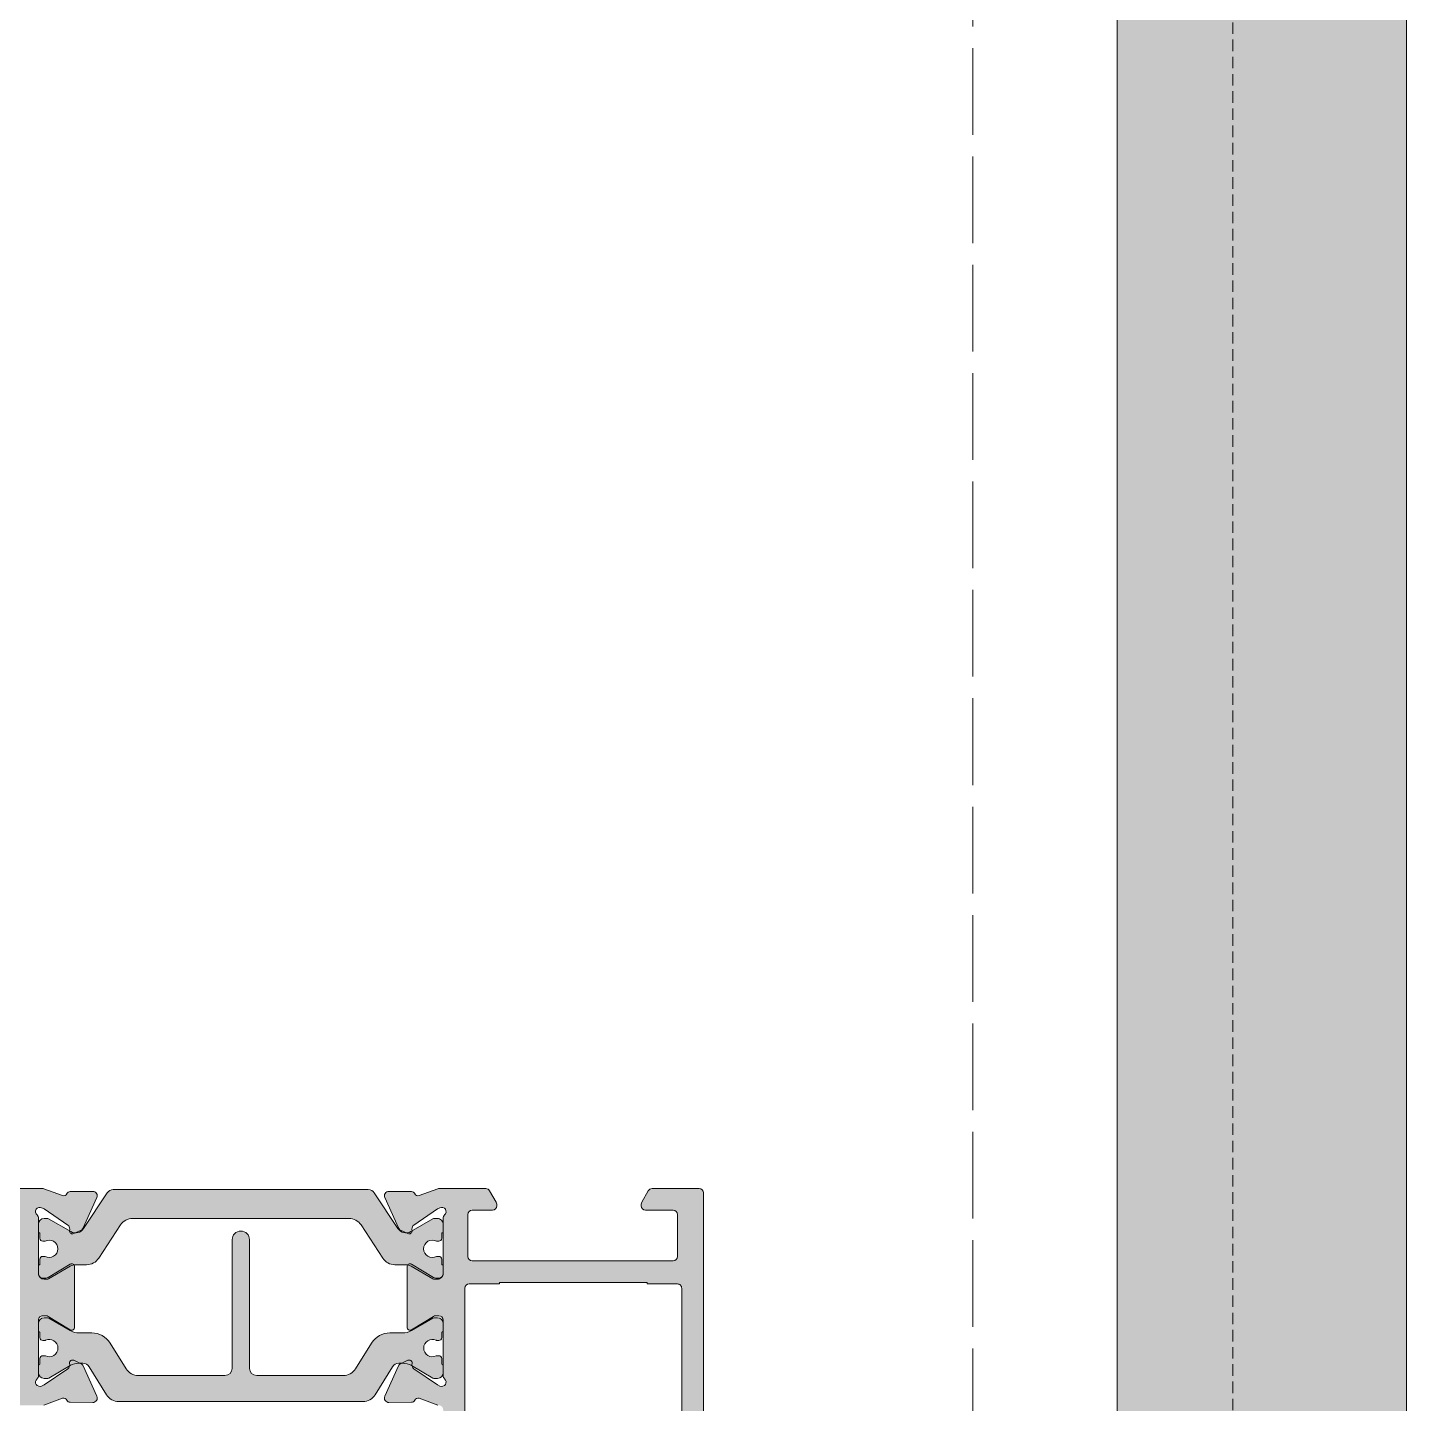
# Model space of a CAD drawing. Header units: millimetres. Extents: x -576 to 4430, y -1196 to 2690.
# Drawn here: x 2242.31 to 2290, y -610.9 to -563.29 of the extents above; entities that cross this region are included whole.
import ezdxf

# ---------------------------------------------------------------- set-up
doc = ezdxf.new("R2010")
doc.units = ezdxf.units.MM
doc.header["$LTSCALE"] = 0.25
doc.header["$MEASUREMENT"] = 0
for name, pattern in [('ACAD_ISO02W100', [15, 12, -3]), ('DOT2', [0.125, 0, -0.125]), ('HIDDEN', [9.524999999999999, 6.35, -3.175])]:
    doc.linetypes.add(name, pattern=pattern)
doc.layers.get('0').update_dxf_attribs({"lineweight": 5})
for name, color, linetype, lineweight in [('01_Aluminium [Thin]', 141, 'Continuous', 18), ('01_Fill Polyamide', 10, 'Continuous', 0), ('01_Polyamide [Thin]', 201, 'Continuous', 18)]:
    doc.layers.add(name, color=color, linetype=linetype, lineweight=lineweight)
doc.layers.add('01_Fill Aluminum', color=7, linetype='Continuous', lineweight=0, true_color=0xdcdcdc)
doc.layers.add('01_Fill Border Red', color=7, linetype='Continuous', lineweight=20, true_color=0xe2001a)
doc.layers.add('02_Block Frame', color=7, linetype='Continuous', lineweight=5, true_color=0xe2001a, plot=False)
doc.layers.add('02_Layout Grid', color=252, linetype='DOT2', lineweight=5, plot=False, transparency=0.5)

# ---------------------------------------------------------------- blocks, each defined once
blk = doc.blocks.new('PAGE dispari')
at = {"layer": '01_Fill Border Red', "ltscale": 0.25}
h = blk.add_hatch(color=256, dxfattribs=at)
h.dxf.hatch_style = 1
h.paths.add_polyline_path([(200, 107), (200, 296.9999999999999), (210, 296.9999999999999), (210, 107)])
at = {"layer": '02_Block Frame'}
blk.add_line((200, 107), (200, 296.9999999999999), dxfattribs=at)
blk.add_lwpolyline([(0, 0), (0, 297), (210, 297), (210, 0)], close=True, dxfattribs=at)
at = {"layer": '02_Block Frame', "linetype": 'ACAD_ISO02W100'}
blk.add_lwpolyline([(18.00000000000091, 14.99999999997738), (17.99999999999727, 281.999999999981), (194.9999999999973, 281.999999999981), (195.0000000000009, 14.99999999997738)], close=True, dxfattribs=at)
at = {"layer": '02_Layout Grid', "linetype": 'HIDDEN', "ltscale": 0.25}
blk.add_line((204, 107), (204, 296.9999999999999), dxfattribs=at)

msp = doc.modelspace()

# ---------------------------------------------------------------- hatches: boundary and pattern name
at = {"layer": '01_Fill Aluminum', "ltscale": 0.25}
h = msp.add_hatch(color=256, dxfattribs=at)
h.dxf.hatch_style = 1
h.paths.add_polyline_path([(2218.813957790859, -603.5622704521099), (2218.024493671455, -603.5674990015009, 0.2944133975809888), (2217.917930254977, -603.6372048690798), (2217.914646103955, -603.6445811930477, -0.3927928019922019), (2217.767544930004, -603.7073582839731), (2217.092006492497, -603.4644401764328), (2216.331898843328, -603.4644401764331, 0.4142135623730049), (2216.181898843328, -603.6144401764328), (2216.181898843328, -605.8144401764326, -0.4142135623730951), (2216.031898843328, -605.9644401764328), (2204.731898843327, -605.9644401764328, -0.4142135623730949), (2204.581898843328, -605.8144401764331), (2204.581898843328, -603.6144401764327, 0.41421356237315), (2204.431898843327, -603.4644401764328), (2203.216827400172, -603.4644401764331, 0.2634471391022748), (2203.088203461316, -603.5372658131188), (2202.853274904471, -603.9288134078612, 0.1359329595457026), (2202.831898843328, -604.0059877711755), (2202.831898843328, -604.0644401764331, 0.4142135623730949), (2202.981898843327, -604.2144401764328), (2203.681898843327, -604.2144401764328, -0.4142135623730951), (2203.831898843328, -604.3644401764332), (2203.831898843328, -605.8144401764326, -0.4142135623730951), (2203.681898843327, -605.9644401764328), (2196.731898843327, -605.9644401764328, -0.4142135623730949), (2196.581898843328, -605.8144401764331), (2196.581898843328, -604.3644401764327, -0.414213562373095), (2196.731898843328, -604.2144401764328), (2197.681898843327, -604.2144401764328, 0.4142135623730951), (2197.831898843328, -604.0644401764326), (2197.831898843328, -604.0059877711753, 0.1359329595457046), (2197.810522782184, -603.9288134078613), (2197.575594225339, -603.537265813119, 0.2634471391023238), (2197.446970286482, -603.4644401764328), (2195.831898843327, -603.4644401764328, 0.4142135623730949), (2195.681898843327, -603.6144401764332), (2195.681898843327, -612.2144401764328, 0.4142135623730951), (2195.931898843327, -612.4644401764328), (2200.681898843327, -612.4644401764328, -0.4142135623730951), (2200.831898843328, -612.6144401764332), (2200.831898843328, -621.8493411282357, -0.3394542588633374), (2200.720721700093, -621.9942300021793), (2200.193075986562, -622.1356122450097, 0.3394542588633362), (2200.081898843328, -622.2805011189528), (2200.081898843328, -624.6644401764329, 0.4142135623730951), (2200.581898843328, -625.1644401764329), (2206.531898843328, -625.1644401764329, 0.4142135623730951), (2206.681898843328, -625.0144401764326), (2206.681898843328, -623.3644401764327, -0.414213562373095), (2206.831898843328, -623.2144401764328), (2208.037045527107, -623.2144401764328, 0.4040262258352606), (2208.18695415116, -623.0696751009382), (2208.260165895364, -620.9731650506084, 0.4244748162094996), (2208.010318188609, -620.7144401764328), (2207.902213468949, -620.7144401764328, -0.577350269189642), (2207.685707118003, -620.3394401764326), (2208.198405194273, -619.4514210593899, 0.1316524975874089), (2208.231898843327, -619.32642105939), (2208.231898843327, -618.1144401764332, -0.4142135623730949), (2208.381898843327, -617.9644401764328), (2211.181898843328, -617.9644401764328), (2211.331898843328, -617.8144401764328), (2211.481898843327, -617.9644401764328), (2214.281898843328, -617.9644401764328, -0.4142135623730951), (2214.431898843328, -618.1144401764332), (2214.431898843328, -619.32642105939, 0.1316524975874098), (2214.465392492382, -619.4514210593899), (2214.978090568652, -620.3394401764326, -0.5773502691896399), (2214.761584217706, -620.7144401764328), (2214.653479498046, -620.7144401764328, 0.424474816209498), (2214.403631791291, -620.9731650506084), (2214.476843535495, -623.0696751009382, 0.4040262258352624), (2214.626752159548, -623.2144401764328), (2215.831898843327, -623.2144401764328, -0.4142135623730952), (2215.981898843327, -623.3644401764327), (2215.981898843327, -623.6644401764325, 0.4142135623730951), (2216.131898843327, -623.8144401764328), (2216.469766808971, -623.8144401764328, 0.1989123673791299), (2216.575832826149, -623.770506193611), (2216.687964860505, -623.6583741592553, 0.1989123673801836), (2216.731898843327, -623.5523081420773), (2216.731898843327, -622.6144401764327, 0.4142135623730952), (2216.581898843327, -622.4644401764328), (2215.381898843327, -622.4644401764328, -0.4142135623730951), (2215.231898843327, -622.3144401764326), (2215.231898843327, -621.4327943292307, -0.2556261226087317), (2215.300988239985, -621.306487265822, 0.4007659234398278), (2215.627609621491, -619.9644401764326), (2215.201982693752, -619.2272327125204, -0.1316524975874248), (2215.18188650432, -619.1522327125203), (2215.18188650432, -614.9144401764328, -0.414213562373095), (2215.331886504319, -614.764440176433), (2216.63188650432, -614.764440176433, 0.4142135623730951), (2216.78188650432, -614.6144401764327), (2216.78188650432, -614.1644401764332, 0.414213562373043), (2216.63188650432, -614.014440176433), (2215.331886504319, -614.0144401764328, -0.4142135623730429), (2215.18188650432, -613.864440176433), (2215.18188650432, -611.1144401764327, -0.414213562373095), (2215.33188650432, -610.9644401764328), (2217.091980278992, -610.9644401764328), (2217.767544930004, -610.7215126427297, -0.4030676595760349), (2217.916352452828, -610.7879518855639, 0.3037679387647997), (2218.024493671455, -610.8613719252016), (2218.813957790859, -610.8666004745926, 0.5465408765687955), (2218.951711025474, -610.6549859774974), (2218.476989132204, -609.6013548078122, 0.177975048919265), (2218.404521164159, -609.52744960593), (2218.150809720398, -609.4070900006373, 0.5773502691893199), (2218.008273588504, -609.5054945285056), (2218.012924506849, -609.5630419202095, -0.2679491924309137), (2217.94863281842, -609.6985652716986), (2217.134254530291, -610.2607982289496), (2217.042911256978, -610.3014668749942, -0.8554952860589891), (2216.881891102555, -610.0526279511788, 0.2134110148111252), (2216.93188650432, -609.9408286652605), (2216.93188650432, -608.0144354633513, -0.414213562373095), (2217.081886504319, -607.8644354633516), (2217.192483178547, -607.8644354633516, -0.1378721067476017), (2217.270634623323, -607.8864028437604), (2218.029785541135, -608.349790543079, 0.5855240683198819), (2218.18188650432, -608.2644354633514), (2218.18188650432, -606.1644354633513, 0.5855240683198712), (2218.029785541135, -606.0790803836237), (2217.270634623323, -606.5424680829424, -0.1378721067476047), (2217.192483178547, -606.5644354633512), (2217.081886504319, -606.5644354633512, -0.4142135623730949), (2216.93188650432, -606.4144354633514), (2216.93188650432, -604.4880422614423, 0.213411014811122), (2216.881891102555, -604.376242975524, -0.8554952860589611), (2217.042911256978, -604.1274040517086), (2217.134254530291, -604.1680726977531), (2217.94863281842, -604.7303056550041, -0.3390268321755038), (2218.012642441241, -604.9011543584186, 0.6556531355642414), (2218.150809720398, -605.0217809260655), (2218.404521164159, -604.9014213207728, 0.1779757333228738), (2218.476989295711, -604.8275157559901), (2218.951711025474, -603.7738849492052, 0.5465408765688166)])
h.paths.add_polyline_path([(2205.781898843328, -624.4144401764329, 0.4142135623730951), (2205.931898843328, -624.2644401764326), (2205.931898843328, -622.7144401764328, -0.4142135623730951), (2206.181898843328, -622.4644401764328), (2207.281898843328, -622.4644401764328, 0.4142135623730951), (2207.431898843328, -622.3144401764325), (2207.431898843328, -621.4327943292301, 0.2556261226087645), (2207.36280944667, -621.306487265822, -0.4007659234400295), (2207.036188065165, -619.9644401764319), (2207.461802653895, -619.2272540843105, 0.1316524975875733), (2207.481898843327, -619.1522540843106), (2207.481898843327, -617.7144401764328, -0.4142135623730951), (2207.981898843327, -617.2144401764328), (2209.894766808971, -617.2144401764328, 0.1989123673792934), (2210.000832826149, -617.170506193611), (2210.162964860506, -617.0083741592547, -0.1989123673792926), (2210.269030877684, -616.9644401764328), (2212.394766808971, -616.9644401764328, -0.1989123673792934), (2212.500832826149, -617.0083741592547), (2212.662964860506, -617.170506193611, 0.1989123673792927), (2212.769030877684, -617.2144401764328), (2214.28188650432, -617.2144401764328, 0.4142135623730901), (2214.43188650432, -617.064440176433), (2214.43188650432, -614.9144401764327, 0.4142135623730926), (2214.28188650432, -614.7644401764328), (2212.43188650432, -614.7644401764328, -0.4142135623730958), (2212.28188650432, -614.614440176433), (2212.28188650432, -614.1644401764327, -0.414213562373094), (2212.43188650432, -614.0144401764328), (2213.63188650432, -614.0144401764328, 0.4142135623730949), (2213.78188650432, -613.8644401764326), (2213.78188650432, -613.1644401764327, -0.4142135623731013), (2213.93188650432, -613.0144401764328), (2214.28188650432, -613.0144401764328, 0.4142135623730982), (2214.43188650432, -612.864440176433), (2214.43188650432, -610.3644401764327, -0.4142135623730963), (2214.58188650432, -610.2144401764328), (2216.03188650432, -610.2144401764328, 0.4142135623730959), (2216.18188650432, -610.0644401764331), (2216.18188650432, -606.8644401764327, 0.414213562373094), (2216.03188650432, -606.7144401764328), (2214.681898843327, -606.7144401764328, 0.4142135623730958), (2214.531898843327, -606.8644401764332), (2214.531898843327, -607.3144401764331, -0.4142135623730916), (2214.381898843328, -607.4644401764328), (2213.931898843327, -607.4644401764328, -0.4142135623730979), (2213.781898843327, -607.3144401764326), (2213.781898843327, -606.8644401764327, 0.4142135623730952), (2213.631898843327, -606.7144401764328), (2202.431898843327, -606.7144401764328, 0.4142135623730946), (2202.281898843327, -606.8644401764327), (2202.281898843327, -607.3144401764331, -0.4142135623730933), (2202.131898843328, -607.4644401764328), (2201.681898843327, -607.4644401764328, -0.414213562373096), (2201.531898843327, -607.3144401764331), (2201.531898843327, -606.8644401764327, 0.414213562373095), (2201.381898843327, -606.7144401764328), (2196.581898843327, -606.7144401764328, 0.4142135623730933), (2196.431898843327, -606.8644401764332), (2196.431898843327, -611.5644401764326, 0.4142135623730963), (2196.581898843327, -611.7144401764328), (2201.431898843327, -611.7144401764328, -0.4142135623730945), (2201.581898843328, -611.8644401764332), (2201.581898843328, -612.8644401764332, 0.4142135623730901), (2201.731898843327, -613.014440176433), (2202.131898843328, -613.014440176433, -0.4142135623730957), (2202.281898843327, -613.1644401764328), (2202.281898843327, -613.8644401764332, 0.414213562373095), (2202.431898843327, -614.014440176433), (2203.081898843328, -614.014440176433, -0.414213562373095), (2203.231898843327, -614.1644401764328), (2203.231898843327, -614.6144401764332, -0.4142135623730957), (2203.081898843328, -614.764440176433), (2201.731898843327, -614.764440176433, 0.4142135623730945), (2201.581898843328, -614.9144401764328), (2201.581898843328, -622.4248363692199, -0.3394542588633371), (2201.470721700093, -622.5697252431636), (2200.943075986562, -622.711107485994, 0.3394542588633372), (2200.831898843328, -622.8559963599371), (2200.831898843328, -624.264440176433, 0.414213562373095), (2200.981898843328, -624.4144401764329)], flags=16)
h.paths.add_polyline_path([(2229.04981511778, -610.8666004745926), (2229.839279237184, -610.8613719252019, 0.2944133975810649), (2229.945842653662, -610.7916660576229), (2229.949126804684, -610.7842897336551, -0.3927928019923496), (2230.096227978635, -610.7215126427297), (2230.771792629647, -610.9644401764328), (2234.381448535483, -610.9644401764328, -0.4142135623730949), (2234.531448535483, -611.1144401764329), (2234.531448535483, -614.014440176433, -0.4142135623730952), (2234.381448535483, -614.1644401764331), (2233.931448535483, -614.1644401764331, 0.4142135623730951), (2233.781448535483, -614.3144401764332), (2233.781448535483, -614.4144401764332, 0.3918366946533796), (2234.242986997022, -614.9129586916954), (2234.392986997022, -614.9129586916954, -0.3918366946540662), (2234.531448535483, -615.062514246274), (2234.531448535484, -626.1144401764274, 0.4142135623730361), (2234.681448535484, -626.2644401764269), (2236.631448535484, -626.2644401764271, 0.4142135623733005), (2236.781448535485, -626.1144401764266), (2236.781448535484, -625.3644401764273, 0.414213562373114), (2236.431448535484, -625.0144401764271, 0.4142135623732815), (2236.281448535484, -625.1644401764273), (2236.281448535484, -625.5144401764268, -0.4142135623734753), (2236.131448535484, -625.6644401764272), (2235.531448535484, -625.6644401764272, -0.4142135623731381), (2235.181448535483, -625.3144401764267), (2235.181448535484, -622.2144401764274, -0.4142135623729415), (2235.531448535484, -621.8644401764275), (2236.131448535484, -621.8644401764273, -0.4142135623735862), (2236.281448535484, -622.014440176428), (2236.281448535484, -622.364440176427, 0.414213562372956), (2236.431448535483, -622.5144401764273, 0.4142135623737037), (2236.781448535484, -622.1644401764272), (2236.781448535484, -620.6644401764274, 0.4142135623730053), (2236.631448535484, -620.5144401764273), (2236.431448535484, -620.5144401764273, 0.4142135623727999), (2236.281448535484, -620.6644401764268), (2236.281448535484, -621.1144401764276, -0.4142135623730082), (2236.131448535484, -621.2644401764276), (2235.481448535484, -621.2644401764271, -0.4142135623728596), (2235.331448535484, -621.1144401764274), (2235.331448535484, -611.1144401764328, -0.4142135623731228), (2235.481448535484, -610.9644401764328), (2242.841542310154, -610.9644401764328), (2243.517106961166, -610.7215126427297, -0.4030676595763871), (2243.665914483989, -610.7879518855639, 0.3037679387651201), (2243.774055702617, -610.8613719252019), (2244.56351982202, -610.8666004745926, 0.5465408765687315), (2244.701273056635, -610.6549859774974), (2244.226551163365, -609.6013548078122, 0.1779750489194342), (2244.15408319532, -609.5274496059297), (2243.900371751559, -609.4070900006375, 0.5773502691891856), (2243.757835619666, -609.5054945285058), (2243.762486538011, -609.5630419202095, -0.2679491924310124), (2243.698194849581, -609.6985652716988), (2242.883816561453, -610.2607982289499), (2242.792473288139, -610.3014668749943, -0.8554952860580054), (2242.631453133716, -610.0526279511788, 0.2134110148110835), (2242.681448535481, -609.9408286652605), (2242.681448535481, -608.0144354633516, -0.4142135623730951), (2242.831448535481, -607.8644354633516), (2242.942045209708, -607.8644354633516, -0.1378721067475742), (2243.020196654484, -607.8864028437603), (2243.779347572297, -608.3497905430792, 0.5855240683198383), (2243.931448535481, -608.2644354633516), (2243.931448535481, -606.1644354633513, 0.5855240683198427), (2243.779347572297, -606.0790803836238), (2243.020196654484, -606.5424680829427, -0.1378721067475907), (2242.942045209708, -606.5644354633514), (2242.831448535481, -606.5644354633514, -0.4142135623730812), (2242.681448535481, -606.4144354633514), (2242.681448535481, -604.4880422614425, 0.2134110148111365), (2242.631453133716, -604.3762429755242, -0.8554952860591198), (2242.79247328814, -604.1274040517086), (2242.883816561453, -604.1680726977531), (2243.698194849581, -604.730305655004, -0.3390268321752412), (2243.762204472403, -604.9011543584187, 0.6556531355637474), (2243.900371751559, -605.0217809260655), (2244.15408319532, -604.9014213207732, 0.1779757333230566), (2244.226551326873, -604.8275157559904), (2244.701273056635, -603.7738849492055, 0.5465408765689055), (2244.56351982202, -603.5622704521099), (2243.774055702617, -603.5674990015011, 0.2944133975808989), (2243.667492286139, -603.63720486908), (2243.664208135116, -603.6445811930479, -0.3927928019923478), (2243.517106961166, -603.7073582839732), (2242.841568523659, -603.4644401764328), (2241.931460874489, -603.4644401764331, 0.4142135623730117), (2241.781460874489, -603.6144401764328), (2241.781460874489, -605.8144401764325, -0.4142135623730814), (2241.631460874489, -605.9644401764326), (2231.981874065312, -605.9644401764333, -0.4142135623731159), (2231.831874065311, -605.814440176433), (2231.831874065311, -603.6144401764329, 0.4142135623730953), (2231.681874065311, -603.4644401764328), (2230.771766416142, -603.4644401764328), (2230.096227978635, -603.7073582839732, -0.4030676595762869), (2229.947420455811, -603.6409190411391, 0.3037679387649529), (2229.839279237184, -603.5674990015011), (2229.04981511778, -603.5622704521099, 0.5465408765689136), (2228.912061883165, -603.7738849492055), (2229.386783776435, -604.8275161188908, 0.1779750489194297), (2229.45925174448, -604.9014213207732), (2229.712963188241, -605.0217809260655, 0.5773502691891791), (2229.855499320135, -604.9233763981972), (2229.85084840179, -604.8658290064935, -0.267949192430994), (2229.915140090219, -604.730305655004), (2230.729518378348, -604.1680726977531), (2230.820861651661, -604.1274040517086, -0.8554952860589552), (2230.981881806084, -604.3762429755242, 0.2134110148111251), (2230.931886404319, -604.4880422614425), (2230.931886404319, -606.4144354633514, -0.4142135623730951), (2230.781886404319, -606.5644354633514), (2230.671289730092, -606.5644354633514, -0.1378721067475908), (2230.593138285316, -606.5424680829427), (2229.833987367504, -606.0790803836238, 0.5855240683198569), (2229.681886404319, -606.1644354633513), (2229.681886404319, -608.2644354633517, 0.5855240683198569), (2229.833987367504, -608.3497905430792), (2230.593138285316, -607.8864028437603, -0.1378721067475863), (2230.671289730092, -607.8644354633516), (2230.781886404319, -607.8644354633516, -0.4142135623730952), (2230.931886404319, -608.0144354633516), (2230.931886404319, -609.9408286652605, 0.21341101481114), (2230.981881806084, -610.0526279511788, -0.8554952860589723), (2230.820861651661, -610.3014668749944), (2230.729518378348, -610.2607982289499), (2229.915140090219, -609.6985652716988, -0.3390268321753417), (2229.851130467398, -609.5277165682844, 0.65565313556387), (2229.712963188241, -609.4070900006375), (2229.45925174448, -609.5274496059297, 0.1779757333230429), (2229.386783612928, -609.6013551707126), (2228.912061883165, -610.6549859774974, 0.546540876568725)])
h.paths.add_polyline_path([(2241.781448535482, -610.2144401764328, 0.414213562373081), (2241.931448535481, -610.0644401764331), (2241.931448535481, -606.8644401764328, 0.4142135623730964), (2241.781448535481, -606.7144401764328), (2231.831886404319, -606.7144401764328, 0.4142135623730951), (2231.681886404319, -606.8644401764328), (2231.681886404319, -610.0644401764331, 0.414213562373095), (2231.831886404319, -610.2144401764328)], flags=16)
h = msp.add_hatch(color=256, dxfattribs=at)
h.dxf.hatch_style = 1
edge = h.paths.add_edge_path(flags=16)
edge.add_line((2264.932167952021, -613.8644401764291), (2264.932167952021, -606.9144401764293))
edge.add_arc((2264.782167952021, -606.9144401764295), 0.1500000000000909, 8.686730946013157e-11, 90.00000000017369)
edge.add_line((2264.78216795202, -606.7644401764292), (2263.73216795202, -606.7644401764292))
edge.add_line((2263.73216795202, -606.7644401764292), (2263.73216795202, -606.7144401764292))
edge.add_line((2263.73216795202, -606.7144401764292), (2258.632167952021, -606.7144401764292))
edge.add_line((2258.632167952021, -606.7144401764292), (2258.632167952021, -606.7644401764292))
edge.add_line((2258.632167952021, -606.7644401764292), (2257.58216795202, -606.7644401764292))
edge.add_arc((2257.582167952021, -606.914440176429), 0.1499999999998636, 90.00000000017369, 180.0000000000869)
edge.add_line((2257.432167952021, -606.9144401764293), (2257.432167952021, -613.8644401764293))
edge.add_arc((2257.582167952021, -613.8644401764292), 0.1500000000000909, 180.0000000000434, 270)
edge.add_line((2257.582167952021, -614.0144401764292), (2264.782167952021, -614.0144401764292))
edge.add_arc((2264.78216795202, -613.864440176429), 0.1500000000002046, 270.0000000001737, 359.9999999999566)
edge = h.paths.add_edge_path()
edge.add_arc((2256.4212462878, -608.0144378198993), 0.1500000000002419, 89.99999999982629, 121.39999999982109, ccw=False)
edge.add_line((2256.4212462878, -607.864437819899), (2256.531842962027, -607.864437819899))
edge.add_arc((2256.531842962027, -608.014437819899), 0.1499999999999773, 4.3428372009657323e-11, 90, ccw=False)
edge.add_line((2256.681842962027, -608.0144378198988), (2256.681842962027, -609.9408310218084))
edge.add_arc((2256.831842962027, -609.9408310218081), 0.1500000000000909, 180.0000000001303, 228.1873286078465)
edge.add_arc((2256.63183062302, -610.1644331068172), 0.1500047135890716, -113.99528699433142, 48.187328607678694, ccw=False)
edge.add_line((2256.57082948182, -610.3014742498046), (2256.479474936055, -610.260800585497))
edge.add_line((2256.479474936055, -610.260800585497), (2255.665096647926, -609.6985676282459))
edge.add_arc((2255.750317468908, -609.5751277170697), 0.1499999999996922, 175.3794592125554, 235.3794592125237, ccw=False)
edge.add_line((2255.600804959498, -609.5630442767567), (2255.605455877842, -609.5054968850529))
edge.add_arc((2255.505780871569, -609.4974412581778), 0.09999999999999717, 355.379459212649, 475.3794592127135)
edge.add_line((2255.462919745949, -609.4070923571846), (2255.209208302188, -609.5274519624775))
edge.add_arc((2255.273499990617, -609.6629753139669), 0.1499999999996784, 115.379459212377, 155.7458278043812)
edge.add_line((2255.136740170636, -609.6013575272598), (2254.662415239034, -610.6541151111585))
edge.add_arc((2254.798778260855, -610.7166061207517), 0.1500000000001652, 155.3794592126167, 270.3794592125703)
edge.add_line((2254.799771675488, -610.8666028311402), (2255.589235794891, -610.861374281749))
edge.add_arc((2255.588457620096, -610.7438768586114), 0.1174999999999465, 270.3794592124705, 335.9999999998797)
edge.add_line((2255.695799211368, -610.791668414173), (2255.699083362393, -610.7842920902001))
edge.add_arc((2255.806424953666, -610.8320836457615), 0.1174999999998695, 70.2218292693932, 155.999999999981, ccw=False)
edge.add_line((2255.846184536343, -610.7215149992774), (2256.497142020288, -610.9555939965774))
edge.add_arc((2256.547898934159, -610.8144425329415), 0.1499999999739843, 250.2218293409199, 266.9320694279177)
edge.add_arc((2256.531842962027, -611.1140125677301), 0.1499999999998718, -4.3428372009657323e-11, 86.93206935660521, ccw=False)
edge.add_line((2256.681842962027, -611.1140125677302), (2256.681842962027, -617.114440176427))
edge.add_arc((2256.831842962027, -617.1144401764273), 0.1500000000000909, 179.9999999999131, 269.9999999998263)
edge.add_line((2256.831842962027, -617.2644401764271), (2258.156565287054, -617.2644401764271))
edge.add_arc((2258.156565287054, -617.1144401764276), 0.1499999999995225, 270.0000000001737, 330.0000000001627)
edge.add_line((2258.286469097621, -617.1894401764271), (2258.511746772595, -616.7992477975622))
edge.add_arc((2258.381842962027, -616.7242477975637), 0.1499999999991802, 330.0000000005012, 360.0000000005211)
edge.add_line((2258.531842962027, -616.7242477975624), (2258.531842962027, -616.6644401764272))
edge.add_arc((2258.381842962027, -616.6644401764274), 0.1500000000000909, 8.686730946013157e-11, 90.00000000017369)
edge.add_line((2258.381842962027, -616.5144401764271), (2257.681842962027, -616.5144401764269))
edge.add_arc((2257.681842962027, -616.3644401764273), 0.1499999999996362, 180, 270, ccw=False)
edge.add_line((2257.531842962027, -616.3644401764273), (2257.531842962027, -614.9144401764288))
edge.add_arc((2257.681842962028, -614.9144401764286), 0.1500000000000909, 90.00000000017371, 180.0000000000869, ccw=False)
edge.add_line((2257.681842962027, -614.7644401764287), (2264.631842962027, -614.7644401764287))
edge.add_arc((2264.631842962027, -614.914440176429), 0.1500000000003183, 8.691358743817545e-11, 90.00000000017371, ccw=False)
edge.add_line((2264.781842962027, -614.9144401764288), (2264.781842962027, -616.3644401764273))
edge.add_arc((2264.631842962027, -616.3644401764269), 0.1500000000000909, 269.9999999998263, 359.9999999998697, ccw=False)
edge.add_line((2264.631842962027, -616.5144401764271), (2263.681842962027, -616.5144401764271))
edge.add_arc((2263.681842962028, -616.664440176427), 0.1499999999998636, 90.00000000017369, 180.0000000000869)
edge.add_line((2263.531842962027, -616.6644401764272), (2263.531842962027, -616.7242477975624))
edge.add_arc((2263.681842962027, -616.7242477975622), 0.1500000000000909, 180.0000000000869, 210.0000000001006)
edge.add_line((2263.551939151459, -616.7992477975624), (2263.777216826433, -617.1894401764271))
edge.add_arc((2263.907120637, -617.1144401764276), 0.1499999999996918, 209.9999999998373, 269.9999999998263)
edge.add_line((2263.907120637, -617.2644401764271), (2265.531842962027, -617.2644401764271))
edge.add_arc((2265.531842962027, -617.1144401764273), 0.1499999999998636, 270.0000000001737, 360.0000000000869)
edge.add_line((2265.681842962027, -617.114440176427), (2265.681842962027, -603.6144401764268))
edge.add_arc((2265.531842962027, -603.6144401764267), 0.1500000000000909, 359.9999999999566, 449.9999999998263)
edge.add_line((2265.531842962027, -603.4644401764267), (2263.907120637, -603.4644401764267))
edge.add_arc((2263.907120637, -603.6144401764263), 0.1499999999996362, 90.00000000017369, 150.0000000001251)
edge.add_line((2263.777216826433, -603.5394401764268), (2263.55193915146, -603.9296325552914))
edge.add_arc((2263.681842962028, -604.0046325552917), 0.1500000000000897, 149.9999999998994, 179.9999999999131)
edge.add_line((2263.531842962027, -604.0046325552914), (2263.531842962027, -604.0644401764266))
edge.add_arc((2263.681842962028, -604.0644401764268), 0.1500000000000909, 179.9999999999131, 269.9999999998263)
edge.add_line((2263.681842962027, -604.2144401764267), (2264.631842962027, -604.2144401764267))
edge.add_arc((2264.631842962027, -604.3644401764266), 0.1499999999998636, -8.691358743817545e-11, 90, ccw=False)
edge.add_line((2264.781842962027, -604.3644401764268), (2264.781842962027, -605.8144401764266))
edge.add_arc((2264.631842962027, -605.8144401764264), 0.1500000000000909, 269.9999999998263, 359.99999999991314, ccw=False)
edge.add_line((2264.631842962027, -605.9644401764265), (2257.681842962027, -605.9644401764269))
edge.add_arc((2257.681842962027, -605.8144401764271), 0.1499999999998636, 179.9999999999131, 270, ccw=False)
edge.add_line((2257.531842962027, -605.8144401764268), (2257.531842962027, -604.364440176427))
edge.add_arc((2257.681842962028, -604.3644401764268), 0.1500000000000909, 90.00000000017371, 180.0000000000869, ccw=False)
edge.add_line((2257.681842962027, -604.2144401764269), (2258.381842962027, -604.2144401764269))
edge.add_arc((2258.381842962027, -604.0644401764266), 0.1500000000003183, 269.9999999998263, 359.9999999999131)
edge.add_line((2258.531842962027, -604.0644401764268), (2258.531842962027, -604.0046325552917))
edge.add_arc((2258.381842962027, -604.0046325552919), 0.1500000000000909, 8.686730946013157e-11, 30.00000000010057)
edge.add_line((2258.511746772595, -603.9296325552916), (2258.286469097621, -603.539440176427))
edge.add_arc((2258.156565287054, -603.6144401764265), 0.1499999999996918, 29.99999999983732, 89.99999999982631)
edge.add_line((2258.156565287054, -603.4644401764267), (2256.547872720836, -603.4644425329805))
edge.add_arc((2256.547872720837, -603.6144425329784), 0.1499999999979309, 90.00000000034743, 109.7781707309104)
edge.add_line((2256.497115806782, -603.4732910693835), (2255.846184536343, -603.7073606405204))
edge.add_arc((2255.806424953666, -603.5967919940363), 0.1174999999998002, 204.000000000019, 289.77817073060686, ccw=False)
edge.add_line((2255.699083362393, -603.6445835495977), (2255.695799211368, -603.6372072256247))
edge.add_arc((2255.588457620095, -603.6849987811861), 0.117500000000285, 23.99999999992879, 89.62054078730847)
edge.add_line((2255.589235794891, -603.5675013580483), (2254.799771675488, -603.5622728086576))
edge.add_arc((2254.798778260855, -603.712269519046), 0.1499999999999673, 89.62054078742973, 204.6205407873833)
edge.add_line((2254.662415239034, -603.7747605286393), (2255.136740170636, -604.827518112538))
edge.add_arc((2255.273499990617, -604.7659003258309), 0.1499999999995792, 204.2541721956188, 244.620540787623)
edge.add_line((2255.209208302188, -604.9014236773203), (2255.462919745949, -605.0217832826131))
edge.add_arc((2255.505780871569, -604.93143438162), 0.1000000000003159, 244.6205407872866, 364.6205407873509)
edge.add_line((2255.605455877842, -604.9233787547448), (2255.600804959498, -604.865831363041))
edge.add_arc((2255.750317468908, -604.8537479227282), 0.1499999999997783, 124.6205407874516, 184.6205407874012, ccw=False)
edge.add_line((2255.665096647926, -604.7303080115519), (2256.479474936055, -604.1680750543007))
edge.add_line((2256.479474936055, -604.1680750543007), (2256.57082948182, -604.1274013899931))
edge.add_arc((2256.63183062302, -604.2644425329805), 0.1500047135892687, -48.18732860767881, 113.99528699433151, ccw=False)
edge.add_arc((2256.831842962028, -604.4880446179898), 0.1500000000004723, 131.812671392254, 179.9999999999131)
edge.add_line((2256.681842962027, -604.4880446179895), (2256.681842962027, -606.4144378198989))
edge.add_arc((2256.531842962027, -606.4144378198988), 0.1500000000000909, 270, 359.9999999999566, ccw=False)
edge.add_line((2256.531842962027, -606.5644378198988), (2256.4212462878, -606.5644378198988))
edge.add_arc((2256.4212462878, -606.4144378198985), 0.1500000000003183, 238.6000000001789, 270.0000000001737, ccw=False)
edge.add_line((2256.343094843024, -606.5424704394902), (2255.583943925211, -606.0790827401711))
edge.add_arc((2255.531842962027, -606.1644378198989), 0.1000000000001613, 58.60000000017889, 180)
edge.add_line((2255.431842962027, -606.1644378198989), (2255.431842962027, -608.2644378198988))
edge.add_arc((2255.531842962027, -608.2644378198988), 0.1000000000003638, 180, 301.3999999998211)
edge.add_line((2255.583943925211, -608.3497928996267), (2256.343094843024, -607.8864052003075))
at = {"layer": '01_Fill Polyamide', "ltscale": 0.25}
h = msp.add_hatch(color=256, dxfattribs=at)
h.dxf.hatch_style = 1
h.paths.add_polyline_path([(2254.32560371571, -610.6004931130182, -0.2586175843558319), (2253.901579667632, -610.8355334809014), (2245.461792501644, -610.8355334809012, -0.2586175843559078), (2245.037768453566, -610.6004931130177), (2244.430120845814, -609.6280536648429, 0.2586175843559142), (2244.218108821774, -609.5105334809011), (2244.082352566222, -609.5105334809011, 0.1315709965248979), (2243.782519094128, -609.5908221292718), (2243.034880583056, -610.0221520395057, -0.1315709965243385), (2242.984908337708, -610.0355334809008), (2242.881686084638, -610.035533480901, -0.4142135623737402), (2242.681686084637, -609.8355334809012), (2242.681686084637, -609.6221360212797, -0.2679491924312683), (2242.731686084638, -609.535533480901), (2242.731686084638, -609.3480334809012, -0.4142135623742866), (2242.831686084638, -609.2480334809009), (2242.887589218908, -609.2480334809011, -0.1095524006926589), (2242.92986343534, -609.2574084809012, 0.5486632536576707), (2243.356686084638, -608.985533480901, 0.5486632536586591), (2242.929863435339, -608.7136584809011, -0.1095524006945094), (2242.887589218906, -608.7230334809012), (2242.831686084638, -608.7230334809012, -0.4142135623730981), (2242.731686084638, -608.6230334809012), (2242.731686084638, -608.4355334809011, -0.2679491924315994), (2242.681686084637, -608.3489309405225), (2242.681686084637, -608.1355334809018, -0.414213562373095), (2242.881686084638, -607.9355334809011), (2242.984908337708, -607.9355334809011, -0.1315709965251586), (2243.034880583057, -607.9489149222965), (2243.782519094127, -608.3802448325298, 0.1315709965250251), (2244.082352566221, -608.460533480901), (2244.522978800074, -608.4605334809012, -0.2586175843557051), (2245.159014872191, -608.8130940327262), (2245.713523360378, -609.700493113018, 0.2586175843558429), (2246.137547408456, -609.9355334809013), (2249.131686084638, -609.9355334809013, 0.4142135623730951), (2249.381686084638, -609.6855334809013), (2249.381686084638, -605.2355334809014, -1), (2249.981686084638, -605.2355334809015), (2249.981686084638, -609.6855334809018, 0.4142135623730951), (2250.231686084638, -609.9355334809015), (2253.22582476082, -609.9355334809015, 0.258617584355911), (2253.649848808898, -609.700493113018), (2254.204357297085, -608.813094032727, -0.2586175843559106), (2254.840393369202, -608.4605334809019), (2255.281019603054, -608.4605334809019, 0.1315709965249734), (2255.580853075147, -608.380244832531), (2256.32849158622, -607.9489149222967, -0.1315709965255333), (2256.378463831569, -607.9355334809015), (2256.481686084638, -607.9355334809018, -0.4142135623724498), (2256.681686084638, -608.135533480902), (2256.681686084638, -608.3489309405231, -0.2679491924315995), (2256.631686084638, -608.4355334809018), (2256.631686084638, -608.6230334809019, -0.414213562373095), (2256.531686084638, -608.7230334809019), (2256.475782950369, -608.7230334809019, -0.1095524006942599), (2256.433508733936, -608.7136584809019, 0.5486632536582146), (2256.006686084638, -608.9855334809017, 0.548663253657849), (2256.433508733935, -609.2574084809017, -0.1095524006939496), (2256.475782950368, -609.2480334809018), (2256.531686084638, -609.2480334809018, -0.4142135623730983), (2256.631686084638, -609.3480334809017), (2256.631686084638, -609.5355334809019, -0.2679491924318783), (2256.681686084638, -609.6221360212804), (2256.681686084638, -609.8355334809019, -0.4142135623730951), (2256.481686084638, -610.0355334809017), (2256.378463831569, -610.0355334809017, -0.1315709965249063), (2256.32849158622, -610.0221520395065), (2255.580853075147, -609.5908221292726, 0.1315709965249068), (2255.281019603054, -609.5105334809018), (2255.145263347501, -609.5105334809018, 0.2586175843558245), (2254.933251323462, -609.6280536648434)])
h.paths.add_polyline_path([(2255.113100626816, -604.8477506078217, 0.3971888983514434), (2255.560751769858, -604.9534483298467), (2256.326327029097, -604.5107355700345, -0.1257786469870872), (2256.374312258947, -604.4984704987476), (2256.478752161964, -604.4984704987476, -0.4142135623730952), (2256.678752161964, -604.6984704987475), (2256.678752161964, -604.9984704987476), (2256.628752161964, -604.9984704987476), (2256.628752161964, -605.1859704987477, -0.4142135623739305), (2256.528752161963, -605.2859704987477), (2256.448989037447, -605.2859704987475, 0.5712867673663674), (2256.003752161964, -605.5484704987475, 0.5712867673663674), (2256.448989037447, -605.8109704987476), (2256.528752161964, -605.8109704987476, -0.4142135623730925), (2256.628752161964, -605.9109704987475), (2256.628752161964, -606.0984704987475), (2256.678752161964, -606.0984704987475), (2256.678752161964, -606.3984704987477, -0.4142135623730954), (2256.478752161964, -606.5984704987475), (2256.374312258946, -606.5984704987475, -0.1378883643098939), (2256.322205848761, -606.5838222533727), (2255.575807511018, -606.1521990209942, 0.131828755193503), (2255.375567495799, -606.0984704987475), (2255.009094329963, -606.0984704987475, -0.2528532011209024), (2254.590903410797, -605.8725441295977), (2253.838431574744, -604.724396867897, 0.2528532011208947), (2253.420240655579, -604.4984704987473), (2245.937263668348, -604.4984704987471, 0.2528532011208862), (2245.519072749183, -604.7243968678968), (2244.76660091313, -605.8725441295973, -0.2528532011208791), (2244.348409993965, -606.0984704987468), (2243.981936828129, -606.0984704987468, 0.1318287551933792), (2243.781696812911, -606.1521990209933), (2243.03117729483, -606.5862054274598, -0.1257786469871243), (2242.983192064981, -606.5984704987468), (2242.878752161964, -606.5984704987468, -0.4142135623730955), (2242.678752161964, -606.3984704987466), (2242.678752161964, -606.0984704987468), (2242.728752161964, -606.0984704987468), (2242.728752161964, -605.9109704987468, -0.4142135623731005), (2242.828752161964, -605.8109704987469), (2242.908515286481, -605.8109704987469, 0.5712867673663626), (2243.353752161964, -605.5484704987468, 0.5712867673663639), (2242.908515286481, -605.2859704987468), (2242.828752161964, -605.2859704987468, -0.4142135623730923), (2242.728752161964, -605.1859704987469), (2242.728752161964, -604.9984704987469), (2242.678752161964, -604.9984704987469), (2242.678752161964, -604.6984704987469, -0.4142135623730951), (2242.878752161964, -604.4984704987469), (2242.983192064982, -604.4984704987469, -0.1378883643111712), (2243.035298475168, -604.5131187441219), (2243.79675255407, -604.953448329846, 0.3971888983516579), (2244.244403697112, -604.847750607821), (2245.05965545401, -603.6108867429316, -0.2521569725819572), (2245.2683914359, -603.4984704987469), (2254.089112888027, -603.4984704987473, -0.2521569725818608), (2254.297848869917, -603.6108867429318)])

# ---------------------------------------------------------------- linework, layer by layer
at = {"layer": '01_Aluminium [Thin]'}
for points in [[(2242.86614947722, -610.9555916400302), (2243.517106961166, -610.7215126427297, -0.3927928019855862), (2243.664208135115, -610.7842897336525), (2243.66749228614, -610.7916660576254, 0.2944133975745316), (2243.774055702617, -610.8613719252019), (2244.56351982202, -610.8666004745926, 0.5486187866269276), (2244.700876258474, -610.6541127546109), (2244.226551326873, -609.6013551707126, 0.1779757333227631), (2244.15408319532, -609.5274496059299), (2243.900371751559, -609.4070900006375, 0.5773502691893013), (2243.757835619666, -609.5054945285058), (2243.762486538011, -609.5630419202091, -0.2679491924311971), (2243.698194849582, -609.6985652716987), (2242.883816561453, -610.2607982289499), (2242.792462015689, -610.3014718932573, -0.8554596718294303), (2242.631453133716, -610.0526279511789, 0.213411014810887), (2242.681448535481, -609.9408286652608), (2242.681448535481, -608.0144354633514, -0.4142135623730396), (2242.831448535481, -607.8644354633516), (2242.942045209708, -607.8644354633516, -0.1378721067474404), (2243.020196654484, -607.8864028437602), (2243.779347572297, -608.3497905430793, 0.5855240683194666), (2243.931448535481, -608.2644354633514), (2243.931448535481, -606.1644354633515, 0.58552406831967), (2243.779347572297, -606.0790803836237), (2243.020196654484, -606.5424680829428, -0.1378721067475481), (2242.942045209708, -606.5644354633514), (2242.831448535481, -606.5644354633514, -0.4142135623730396), (2242.681448535481, -606.4144354633515), (2242.681448535481, -604.4880422614422, 0.2134110148109054), (2242.631453133716, -604.3762429755241, -0.8554596718293793), (2242.792462015689, -604.1273990334455), (2242.883816561453, -604.1680726977531), (2243.698194849582, -604.7303056550043, -0.2679491924310184), (2243.762486538011, -604.8658290064939), (2243.757835619666, -604.9233763981972, 0.5773502691893011), (2243.900371751559, -605.0217809260655), (2244.15408319532, -604.9014213207731, 0.1779757333227631), (2244.226551326873, -604.8275157559904), (2244.700876258474, -603.7747581720921, 0.548618786626936), (2244.56351982202, -603.5622704521099), (2243.774055702617, -603.5674990015011, 0.2944133975745316), (2243.66749228614, -603.6372048690776), (2243.664208135115, -603.6445811930505, -0.3927928019855862), (2243.517106961166, -603.7073582839732), (2242.866175690726, -603.4732887128359, 0.0865134243616282), (2242.815418776671, -603.4644401764328), (2241.931460874489, -603.4644401764331, 0.4142135623735391)], [(2265.681842962027, -617.114440176427), (2265.681842962027, -603.6144401764268, 0.4142135623726509), (2265.531842962027, -603.4644401764267), (2263.907120637, -603.4644401764267, 0.2679491924309967), (2263.777216826433, -603.5394401764268), (2263.55193915146, -603.9296325552914, 0.1316524975874326), (2263.531842962027, -604.0046325552914), (2263.531842962027, -604.0644401764266, 0.414213562373095), (2263.681842962027, -604.2144401764267), (2264.631842962027, -604.2144401764267, -0.4142135623730953), (2264.781842962027, -604.3644401764268), (2264.781842962027, -605.8144401764266, -0.4142135623734835), (2264.631842962027, -605.9644401764265), (2257.681842962027, -605.9644401764269, -0.4142135623732061), (2257.531842962027, -605.8144401764268), (2257.531842962027, -604.364440176427, -0.4142135623730949), (2257.681842962027, -604.2144401764269), (2258.381842962027, -604.2144401764269, 0.414213562373095), (2258.531842962027, -604.0644401764268), (2258.531842962027, -604.0046325552917, 0.1316524975874808), (2258.511746772595, -603.9296325552916), (2258.286469097621, -603.539440176427, 0.2679491924310203), (2258.156565287054, -603.4644401764267), (2256.547872720836, -603.4644425329805, 0.08651342436162374), (2256.497115806782, -603.4732910693835), (2255.846184536343, -603.7073606405204, -0.3927928019855864), (2255.699083362393, -603.6445835495977), (2255.695799211368, -603.6372072256247, 0.2944133975745315), (2255.589235794891, -603.5675013580483), (2254.799771675488, -603.5622728086576, 0.548618786626931), (2254.662415239034, -603.7747605286393), (2255.136740170636, -604.827518112538, 0.1779757333227657), (2255.209208302188, -604.9014236773203), (2255.462919745949, -605.0217832826131, 0.5773502691893004), (2255.605455877842, -604.9233787547448), (2255.600804959498, -604.865831363041, -0.2679491924310223), (2255.665096647926, -604.7303080115519), (2256.479474936055, -604.1680750543007), (2256.57082948182, -604.1274013899931, -0.8554596718293633), (2256.731838363792, -604.3762453320712, 0.21341101481089), (2256.681842962027, -604.4880446179895), (2256.681842962027, -606.4144378198989, -0.4142135623729286), (2256.531842962027, -606.5644378198988), (2256.4212462878, -606.5644378198988, -0.1378721067475477), (2256.343094843024, -606.5424704394902), (2255.583943925211, -606.0790827401711, 0.585524068319466), (2255.431842962027, -606.1644378198989), (2255.431842962027, -608.2644378198988, 0.5855240683194657), (2255.583943925211, -608.3497928996267), (2256.343094843024, -607.8864052003075, -0.1378721067474736), (2256.4212462878, -607.864437819899), (2256.531842962027, -607.864437819899, -0.4142135623730399), (2256.681842962027, -608.0144378198988), (2256.681842962027, -609.9408310218084, 0.2134110148109055), (2256.731838363792, -610.0526303077265, -0.8554596718294317), (2256.57082948182, -610.3014742498046), (2256.479474936055, -610.260800585497), (2255.665096647926, -609.6985676282459, -0.2679491924311999), (2255.600804959498, -609.5630442767567), (2255.605455877842, -609.5054968850529, 0.5773502691893004), (2255.462919745949, -609.4070923571846), (2255.209208302188, -609.5274519624775, 0.1779757333227658), (2255.136740170636, -609.6013575272598), (2254.662415239034, -610.6541151111585, 0.5486187866269268), (2254.799771675488, -610.8666028311402), (2255.589235794891, -610.861374281749, 0.2944133975744908), (2255.695799211368, -610.791668414173), (2255.699083362393, -610.7842920902001, -0.3927928019855864), (2255.846184536343, -610.7215149992774), (2256.497142020288, -610.9555939965774, 0.0730416573103326)]]:
    msp.add_lwpolyline(points, format="xyb", dxfattribs=at)
msp.add_lwpolyline([(2264.932167952021, -613.8644401764291), (2264.932167952021, -606.9144401764293, 0.414213562373095), (2264.78216795202, -606.7644401764292), (2263.73216795202, -606.7644401764292), (2263.73216795202, -606.7144401764292), (2258.632167952021, -606.7144401764292), (2258.632167952021, -606.7644401764292), (2257.58216795202, -606.7644401764292, 0.4142135623730949), (2257.432167952021, -606.9144401764293), (2257.432167952021, -613.8644401764291, 0.4142135623728731), (2257.582167952021, -614.0144401764292), (2264.782167952021, -614.0144401764292, 0.414213562372873)], format="xyb", close=True, dxfattribs=at)
at = {"layer": '01_Polyamide [Thin]'}
for points in [[(2254.297848869917, -603.610886742932, 0.2521569725819294), (2254.089112888027, -603.4984704987473), (2245.2683914359, -603.4984704987469), (2245.2683914359, -603.4984704987469, 0.2521569725819289), (2245.05965545401, -603.6108867429316), (2244.244403697112, -604.8477506078211, -0.3971888983515488), (2243.79675255407, -604.953448329846), (2243.031177294831, -604.5107355700338, 0.1257786469867993), (2242.983192064981, -604.4984704987469), (2242.878752161964, -604.4984704987469, 0.4142135623730937), (2242.678752161964, -604.6984704987467), (2242.678752161964, -604.9984704987469), (2242.728752161964, -604.9984704987469), (2242.728752161964, -605.1859704987469, 0.4142135623731001), (2242.828752161964, -605.2859704987468), (2242.908515286481, -605.2859704987468, -0.5712867673663637), (2243.353752161964, -605.5484704987468, -0.5712867673663624), (2242.908515286481, -605.8109704987469), (2242.828752161964, -605.8109704987469, 0.4142135623730952), (2242.728752161964, -605.9109704987468), (2242.728752161964, -606.0984704987468), (2242.678752161964, -606.0984704987468), (2242.678752161964, -606.398470498747, 0.4142135623730962), (2242.878752161964, -606.5984704987468), (2242.983192064981, -606.5984704987468, 0.1257786469869509), (2243.03117729483, -606.5862054274598), (2243.78169681291, -606.1521990209935, -0.1318287551934445), (2243.981936828128, -606.0984704987468), (2244.348409993965, -606.0984704987468, 0.2528532011209037), (2244.76660091313, -605.8725441295974), (2245.519072749183, -604.7243968678968, -0.2528532011209037), (2245.937263668348, -604.4984704987469), (2245.937263668348, -604.4984704987469), (2253.420240655579, -604.4984704987473), (2253.420240655579, -604.4984704987473, -0.2528532011208853), (2253.838431574744, -604.7243968678972), (2254.590903410797, -605.8725441295978, 0.2528532011209044), (2255.009094329963, -606.0984704987475), (2255.375567495799, -606.0984704987475, -0.1318287551934441), (2255.575807511017, -606.152199020994), (2256.326327029097, -606.5862054274608, 0.1257786469870139), (2256.374312258946, -606.5984704987475), (2256.478752161964, -606.5984704987475, 0.4142135623731044), (2256.678752161964, -606.3984704987474), (2256.678752161964, -606.0984704987475), (2256.628752161964, -606.0984704987475), (2256.628752161964, -605.9109704987475, 0.4142135623730926), (2256.528752161964, -605.8109704987476), (2256.448989037447, -605.8109704987476, -0.5712867673663674), (2256.003752161964, -605.5484704987475, -0.5712867673663674), (2256.448989037447, -605.2859704987477), (2256.528752161964, -605.2859704987477, 0.4142135623730848), (2256.628752161964, -605.1859704987476), (2256.628752161964, -604.9984704987476), (2256.678752161964, -604.9984704987476), (2256.678752161964, -604.6984704987476, 0.41421356237309), (2256.478752161964, -604.4984704987476), (2256.374312258947, -604.4984704987476, 0.1257786469868706), (2256.326327029097, -604.5107355700345), (2255.560751769858, -604.9534483298467, -0.3971888983515455), (2255.113100626816, -604.8477506078216)], [(2254.933251323462, -609.6280536648435, -0.2586175843558702), (2255.145263347501, -609.5105334809018), (2255.281019603054, -609.5105334809018, -0.1315709965249007), (2255.580853075147, -609.5908221292725), (2256.32849158622, -610.0221520395064, 0.1315709965248687), (2256.378463831569, -610.0355334809017), (2256.481686084638, -610.0355334809017, 0.414213562373095), (2256.681686084638, -609.8355334809019), (2256.681686084638, -609.6221360212801, 0.2679491924310838), (2256.631686084638, -609.5355334809019), (2256.631686084638, -609.3480334809017, 0.4142135623730284), (2256.531686084638, -609.2480334809018), (2256.475782950369, -609.2480334809018, 0.1095524006942904), (2256.433508733936, -609.2574084809016, -0.5486632536581295), (2256.006686084638, -608.9855334809017, -0.5486632536580683), (2256.433508733936, -608.7136584809018, 0.1095524006943123), (2256.475782950369, -608.7230334809019), (2256.531686084638, -608.7230334809019, 0.414213562373095), (2256.631686084638, -608.6230334809018), (2256.631686084638, -608.4355334809018, 0.2679491924311366), (2256.681686084638, -608.3489309405234), (2256.681686084638, -608.135533480902, 0.4142135623724291), (2256.481686084638, -607.9355334809018), (2256.378463831568, -607.9355334809015, 0.1315709965249508), (2256.32849158622, -607.9489149222968), (2255.580853075148, -608.3802448325307, -0.1315709965250594), (2255.281019603054, -608.4605334809019), (2254.840393369202, -608.4605334809019, 0.2586175843558702), (2254.204357297085, -608.8130940327269), (2253.649848808898, -609.7004931130182, -0.2586175843558702), (2253.22582476082, -609.9355334809015), (2250.231686084638, -609.9355334809015, -0.414213562373095), (2249.981686084638, -609.6855334809015), (2249.981686084638, -605.2355334809013, 0.9999999999999999), (2249.381686084638, -605.2355334809013), (2249.381686084638, -609.6855334809015, -0.414213562373095), (2249.131686084638, -609.9355334809015), (2246.137547408456, -609.9355334809013, -0.2586175843558702), (2245.713523360378, -609.7004931130177), (2245.159014872191, -608.8130940327264, 0.2586175843558699), (2244.522978800073, -608.4605334809012), (2244.082352566222, -608.4605334809012, -0.1315709965250593), (2243.782519094128, -608.3802448325303), (2243.034880583056, -607.9489149222959, 0.1315709965249842), (2242.984908337707, -607.9355334809011), (2242.881686084638, -607.9355334809011, 0.4142135623724291), (2242.681686084637, -608.1355334809014), (2242.681686084637, -608.3489309405227, 0.2679491924311365), (2242.731686084638, -608.4355334809011), (2242.731686084638, -608.6230334809011, 0.4142135623730285), (2242.831686084638, -608.7230334809012), (2242.887589218907, -608.7230334809012, 0.1095524006942904), (2242.929863435339, -608.7136584809009, -0.5486632536580683), (2243.356686084638, -608.985533480901, -0.5486632536581295), (2242.92986343534, -609.257408480901, 0.1095524006940841), (2242.887589218907, -609.2480334809011), (2242.831686084638, -609.2480334809009, 0.414213562373095), (2242.731686084638, -609.3480334809012), (2242.731686084638, -609.535533480901, 0.2679491924310838), (2242.681686084637, -609.6221360212796), (2242.681686084637, -609.8355334809012, 0.414213562373095), (2242.881686084637, -610.035533480901), (2242.984908337707, -610.0355334809008, 0.1315709965248506), (2243.034880583056, -610.022152039506), (2243.782519094128, -609.5908221292718, -0.1315709965249007), (2244.082352566222, -609.5105334809014), (2244.218108821774, -609.5105334809014, -0.2586175843558699), (2244.430120845814, -609.6280536648428), (2245.037768453566, -610.6004931130178, 0.2586175843558702), (2245.461792501644, -610.8355334809012), (2253.901579667632, -610.8355334809016, 0.2586175843558702), (2254.32560371571, -610.6004931130183)]]:
    msp.add_lwpolyline(points, format="xyb", close=True, dxfattribs=at)

# ---------------------------------------------------------------- block references
msp.add_blockref('PAGE dispari', (2079.999999999999, -785.9999999999991))

doc.saveas('drawing.dxf')
